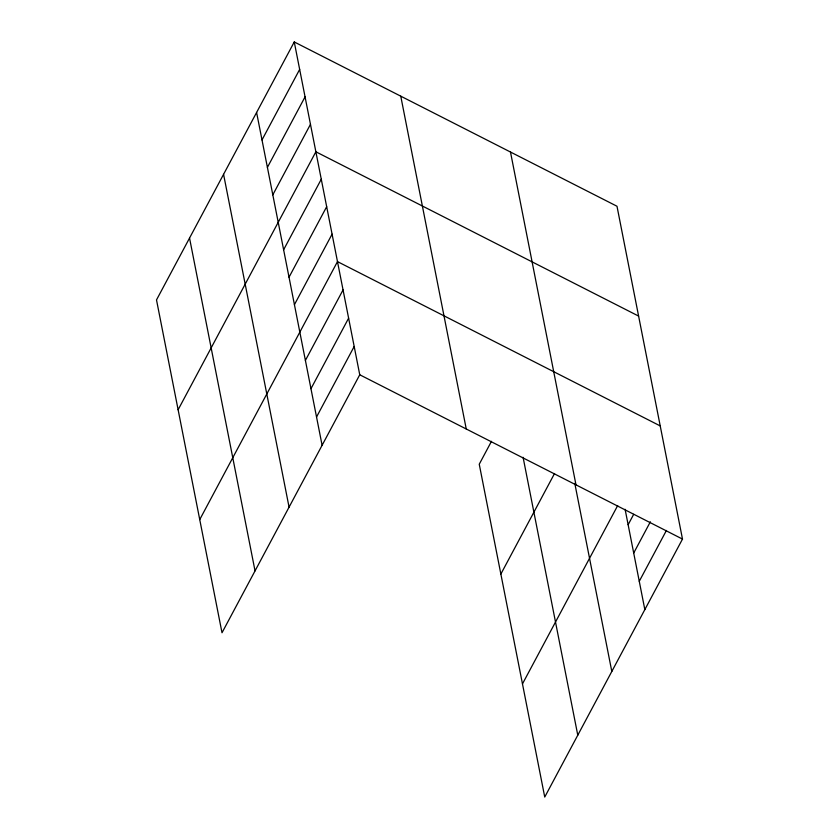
<?xml version="1.0" encoding="UTF-8"?>
<svg xmlns="http://www.w3.org/2000/svg" width="839" height="839" viewBox="0 0 839 839"><rect width="100%" height="100%" fill="white"/><g stroke="black" fill="none" stroke-linecap="round" stroke-linejoin="round"><path stroke-width="1.26" d="M294.258 41.95L156.505 299.922L222.01 632.753L359.753 374.771L294.258 41.95L616.99 206.247L682.495 539.078L544.742 797.05L479.247 464.229L491.476 441.314M262.009 139.924L299.659 69.406M267.41 167.381L305.06 96.863M272.811 194.837L310.472 124.319M178.12 409.757L315.873 151.786L638.605 316.083M283.624 249.76L321.274 179.242M289.025 277.216L326.675 206.698M294.426 304.672L332.087 234.154M199.734 519.593L337.488 261.611L660.22 425.918M305.396 360.424L343.057 289.906M310.965 388.709L348.615 318.191M316.534 417.004L354.184 346.486M500.862 574.054L554.548 473.5M522.477 683.89L617.672 505.602M628.138 524.721L633.686 514.317M633.707 553.016L650.372 521.795M639.266 581.301L666.428 530.437M359.753 374.771L682.495 539.078M625.097 509.294L644.834 609.596M510.49 152.037L575.984 484.858M574.799 483.411L611.809 671.452M523.085 457.286L577.777 735.184M400.759 96.17L466.253 428.991M256.598 112.468L322.103 445.289M223.573 174.334L289.067 507.155M189.541 238.066L255.035 570.887"/></g></svg>
